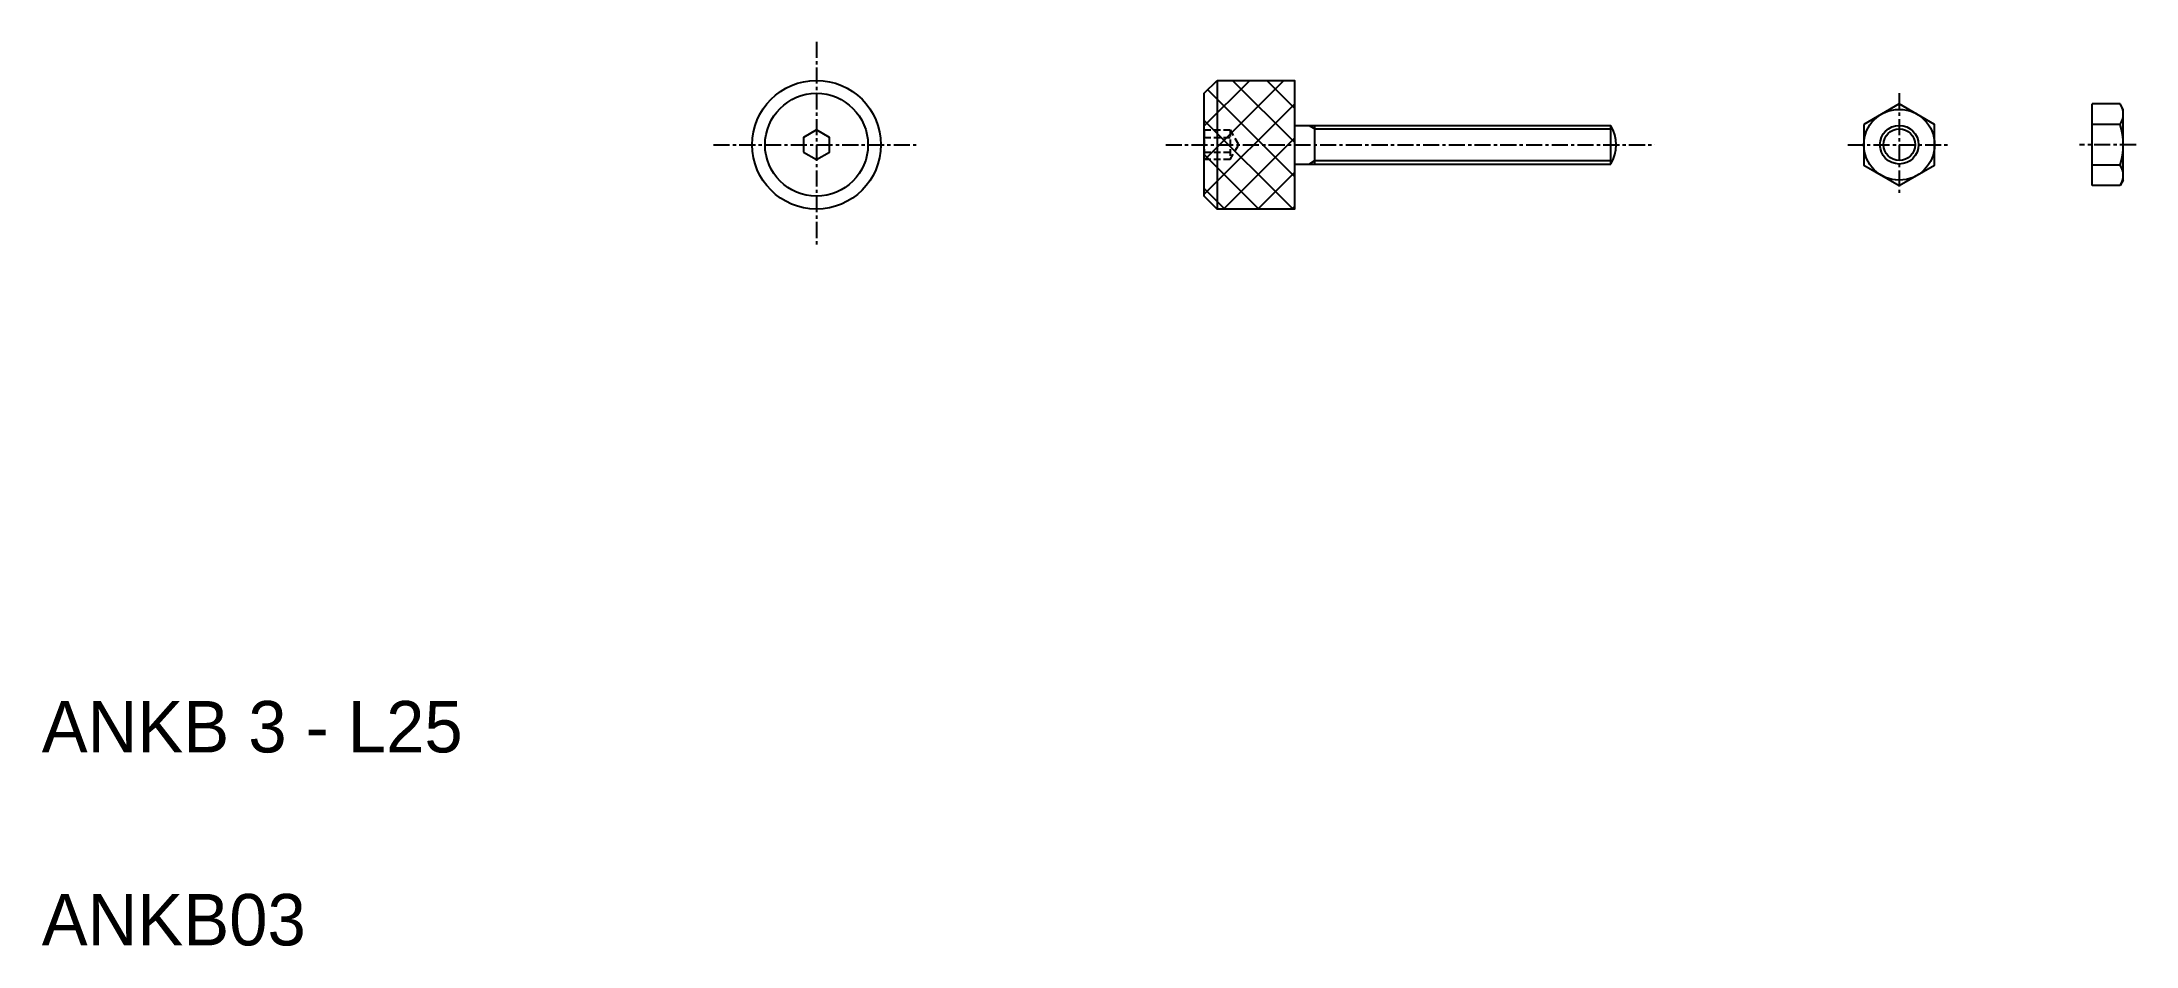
# Model space of a CAD drawing. Extents: x 10 to 173, y 10 to 80.
import ezdxf

# ---------------------------------------------------------------- set-up
doc = ezdxf.new("R2010")
doc.units = 0
doc.linetypes.add('CENTER', pattern=[2, 1.25, -0.25, 0.25, -0.25])
doc.linetypes.add('DASHED', pattern=[0.75, 0.5, -0.25])
doc.layers.get('0').update_dxf_attribs({"linetype": 'CONTINUOUS'})
doc.layers.add('CENTER', color=1, linetype='CENTER')

# ---------------------------------------------------------------- blocks, each defined once
blk = doc.blocks.new('*X2')
at = {"color": 0, "linetype": 'CONTINUOUS'}
for p, q in [((100.33, 71.05), (106.52, 77.24)), ((100.33, 73.7), (103.87, 77.24)), ((107.33, 69.78), (100.61, 76.51)), ((107.33, 72.43), (102.53, 77.24)), ((107.33, 75.08), (105.18, 77.24)), ((100.33, 68.4), (107.33, 75.4)), ((107.23, 67.24), (100.33, 74.13)), ((101.82, 67.24), (107.33, 72.75)), ((104.57, 67.24), (100.33, 71.48)), ((104.48, 67.24), (107.33, 70.09)), ((101.92, 67.24), (100.33, 68.83)), ((107.13, 67.24), (107.33, 67.44))]:
    blk.add_line(p, q, dxfattribs=at)

msp = doc.modelspace()

# ---------------------------------------------------------------- linework, layer by layer
at = {"color": 7, "linetype": 'CONTINUOUS'}
for p, q in [((101.33, 77.24), (101.33, 67.24)), ((169.33, 69.06), (169.33, 75.41)), ((171.49, 75.41), (169.33, 75.41)), ((171.73, 74.99), (171.49, 75.41)), ((171.73, 69.49), (171.73, 74.99)), ((107.33, 73.74), (131.93, 73.74)), ((108.93, 70.74), (108.93, 73.74)), ((131.93, 70.74), (131.93, 73.74)), ((171.49, 73.82), (169.33, 73.82)), ((107.33, 70.74), (131.93, 70.74)), ((117.82, 70.74), (117.82, 70.74)), ((127.3, 70.74), (127.3, 70.74)), ((171.49, 70.65), (169.33, 70.65)), ((171.49, 69.06), (169.33, 69.06)), ((170.41, 69.06), (170.41, 69.06)), ((170.95, 69.06), (170.95, 69.06)), ((171.73, 69.49), (171.49, 69.06))]:
    msp.add_line(p, q, dxfattribs=at)
at = {"color": 3, "linetype": 'DASHED'}
for p, q in [((100.33, 73.39), (102.33, 73.39)), ((100.33, 73.39), (100.33, 71.08)), ((102.33, 73.39), (102.33, 71.08)), ((102.33, 73.39), (103, 72.24)), ((100.33, 72.81), (102.33, 72.81)), ((100.33, 71.66), (102.33, 71.66)), ((102.33, 71.08), (103, 72.24)), ((102.33, 71.08), (100.33, 71.08))]:
    msp.add_line(p, q, dxfattribs=at)
at = {"color": 3, "linetype": 'CONTINUOUS'}
for p, q in [((108.47, 73.74), (108.93, 73.47)), ((108.93, 73.47), (132.07, 73.47)), ((108.47, 70.74), (108.93, 71.01)), ((108.93, 71.01), (132.07, 71.01))]:
    msp.add_line(p, q, dxfattribs=at)
at = {"color": 7, "linetype": 'CONTINUOUS'}
for points in [[(101.33, 77.24), (107.33, 77.24), (107.33, 67.24), (101.33, 67.24), (100.33, 68.24), (100.33, 76.24)], [(151.58, 73.82), (151.58, 70.65), (154.33, 69.06), (157.08, 70.65), (157.08, 73.82), (154.33, 75.41)], [(69.2, 71.66), (70.2, 71.08), (71.2, 71.66), (71.2, 72.81), (70.2, 73.39), (69.2, 72.81)]]:
    msp.add_lwpolyline(points, close=True, dxfattribs=at)
for centre, radius in [((70.2, 72.24), 5), ((70.2, 72.24), 4), ((154.33, 72.24), 2.75), ((154.33, 72.24), 1.23)]:
    msp.add_circle(centre, radius, dxfattribs=at)
at = {"color": 3, "linetype": 'CONTINUOUS'}
msp.add_circle((154.33, 72.24), 1.5, dxfattribs=at)
at = {"color": 7, "linetype": 'CONTINUOUS'}
for centre, radius, start, end in [((170.33, 74.62), 1.41, 325.6125, 34.3875), ((129.33, 72.24), 3, 330, 30), ((166.48, 72.24), 5.25, 342.412, 17.588), ((170.33, 69.86), 1.41, 325.6125, 34.3875)]:
    msp.add_arc(centre, radius, start, end, dxfattribs=at)
at = {"layer": 'CENTER', "color": 1, "linetype": 'CENTER'}
for p, q in [((70.2, 80.24), (70.2, 64.24)), ((154.33, 76.24), (154.33, 68.24)), ((62.2, 72.24), (78.2, 72.24)), ((97.33, 72.24), (135.33, 72.24)), ((150.33, 72.24), (158.33, 72.24)), ((172.73, 72.24), (168.33, 72.24))]:
    msp.add_line(p, q, dxfattribs=at)

# ---------------------------------------------------------------- block references
at = {"color": 3, "linetype": 'CONTINUOUS'}
msp.add_blockref('*X2', (0, 0), dxfattribs=at)

# ---------------------------------------------------------------- texts
at = {"color": 7, "linetype": 'CONTINUOUS'}
for s, p in [('ANKB 3 - L25', (10, 25)), ('ANKB03', (10, 10))]:
    msp.add_text(s, height=4, dxfattribs=at).set_placement(p)

doc.saveas('drawing.dxf')
